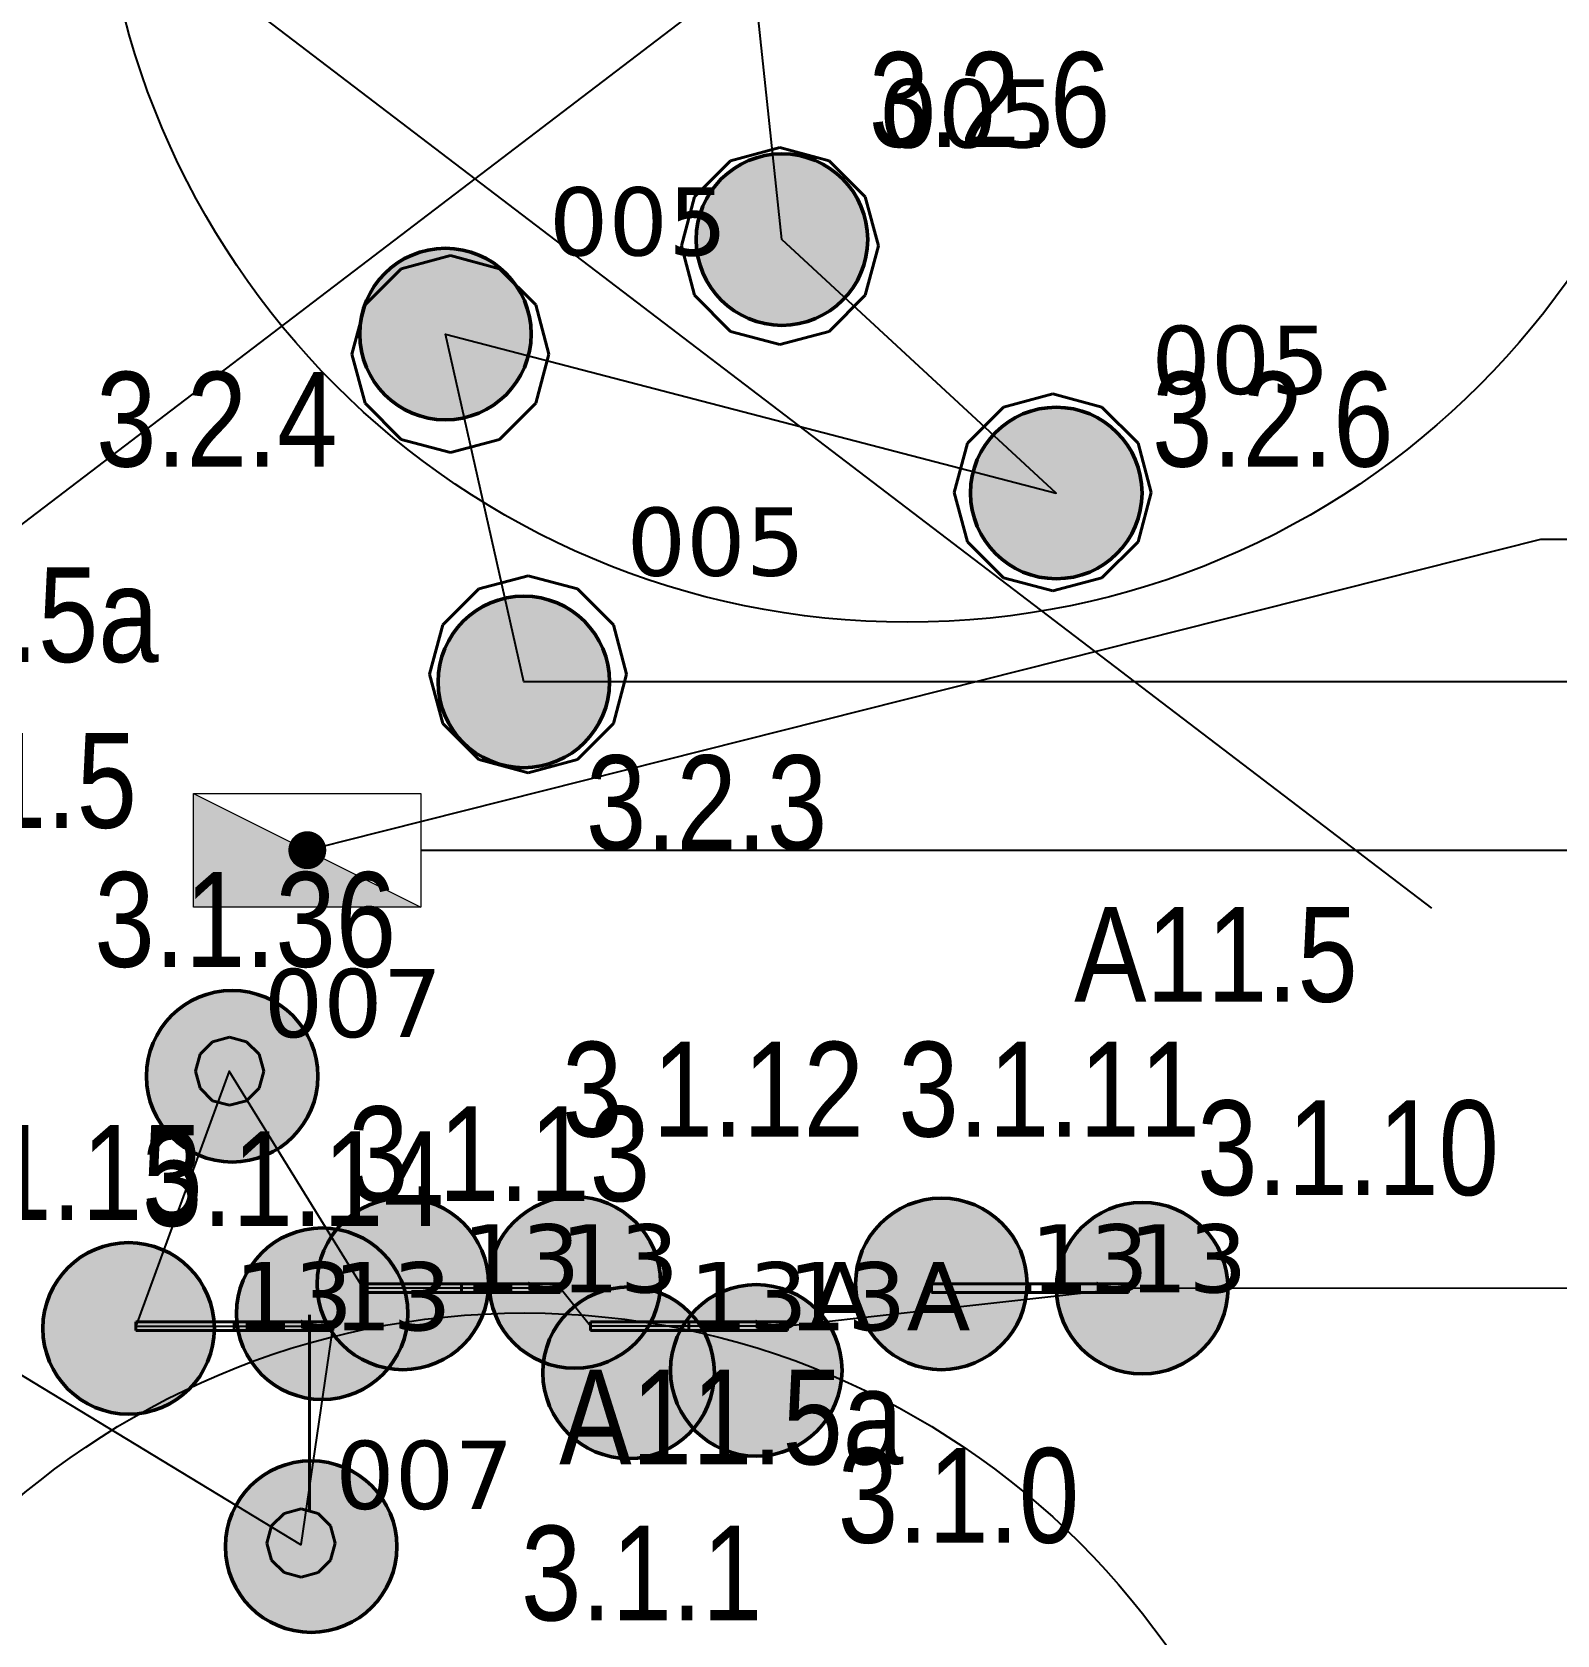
# Model space of a CAD drawing. Header units: millimetres. Extents: x -243740 to 150609, y -473655 to -165121.
# Drawn here: x -215733 to -211709, y -375255 to -371026 of the extents above; entities that cross this region are included whole.
import ezdxf
from ezdxf import colors
from ezdxf.entities.mleader import LeaderData, LeaderLine
from ezdxf.enums import TextEntityAlignment as Align
from ezdxf.math import Vec2, Vec3

# ---------------------------------------------------------------- set-up
doc = ezdxf.new("R2010")
doc.units = ezdxf.units.MM
for name, color, linetype, lineweight in [('0_Авт.', 255, 'Continuous', 5), ('_освещение_dali', 3, 'Continuous', 50), ('DLX_FL2_LUM 30', 5, 'Continuous', 40), ('DLX_FL2_LUM 34', 5, 'Continuous', 40), ('DLX_FL2_LUM 7', 5, 'Continuous', 40), ('Аварийное_овещение', 1, 'Continuous', 30), ('Освещение', 5, 'Continuous', 30), ('ЭТО быт', 5, 'Continuous', 40)]:
    doc.layers.add(name, color=color, linetype=linetype, lineweight=lineweight)
for name, color, linetype in [('_HMI', 6, 'Continuous'), ('_Гр.ЩД-1А.5.9.I2.1', 6, 'Continuous'), ('_Гр.ЩД-1А.5.9.I2.2', 6, 'Continuous')]:
    doc.layers.add(name, color=color, linetype=linetype)
doc.layers.add('DLX_FL2_LUM 10', color=7, linetype='Continuous', lineweight=40, true_color=0xfb1804)
doc.styles.add('Arial Narrow_6', font='ARIALN.TTF', dxfattribs={"height": 193.245432})
doc.styles.get("Standard").update_dxf_attribs({"font": 'ARIALN.TTF'})
doc.styles.add('TableTextStyle', font='')
doc.styles.get('TableTextStyle').set_extended_font_data('VERDANA.TTF')
doc.linetypes.add('Truba', pattern='A,3e-05,[4,MSH_7,S=1,R=0,X=0,Y=0],-3.022072', length=3.022102)

# ---------------------------------------------------------------- blocks, each defined once
blk = doc.blocks.new('A$C453ecf4b')
at = {"layer": 'Аварийное_овещение', "lineweight": 40, "style": 'Arial Narrow_6'}
for p in [(18333.8, 24749.3), (20298.2, 22632.1)]:
    blk.add_text('А11.5а', height=250, dxfattribs=at).set_placement(p)
blk = doc.blocks.new('*U277')
h = blk.add_hatch(color=0)
h.dxf.hatch_style = 1
h.paths.add_polyline_path([(150, 300), (-150, 300), (-150, -300)])
at = {"color": 0}
blk.add_line((150, 300), (-150, -300), dxfattribs=at)
blk.add_lwpolyline([(150, 300), (150, -300), (-150, -300), (-150, 300)], close=True, dxfattribs=at)
blk = doc.blocks.new('_Dot')
at = {"color": 0, "linetype": 'ByBlock', "lineweight": -2}
blk.add_line((-0.5, 0), (-1, 0), dxfattribs=at)
at = {"color": 0, "linetype": 'ByBlock', "const_width": 0.5}
blk.add_lwpolyline([(-0.25, 0, 1), (0.25, 0, 1)], format="xyb", close=True, dxfattribs=at)
blk = doc.blocks.new('dgdg')
at = {"layer": 'DLX_FL2_LUM 10'}
for points in [[(20380.5, 23008.2, 0), (20640.5, 23008.2, 0)], [(20640.5, 23008.2, 0), (20380.5, 23008.2, 0)], [(20380.5, 23008.2, 0), (20380.5, 23008.2, 0)], [(20380.5, 22985.7, 0), (20380.5, 23008.2, 0)], [(20380.5, 23008.2, 0), (20380.5, 23008.2, 0)], [(20380.5, 23008.2, 0), (20380.5, 22985.7, 0)], [(20640.5, 23008.2, 0), (20380.5, 23008.2, 0)], [(20380.5, 23008.2, 0), (20380.5, 22985.7, 0)], [(20380.5, 23008.2, 0), (20640.5, 23008.2, 0)], [(20380.5, 22985.7, 0), (20380.5, 23008.2, 0)], [(20640.5, 22985.7, 0), (20380.5, 22985.7, 0)], [(20380.5, 22985.7, 0), (20380.5, 22985.7, 0)], [(20380.5, 22985.7, 0), (20640.5, 22985.7, 0)], [(20380.5, 22985.7, 0), (20380.5, 22985.7, 0)], [(20380.5, 22985.7, 0), (20640.5, 22985.7, 0)], [(20640.5, 22985.7, 0), (20380.5, 22985.7, 0)], [(20640.5, 23008.2, 0), (20640.5, 23008.2, 0)], [(20640.5, 23008.2, 0), (20640.5, 22985.7, 0)], [(20640.5, 22985.7, 0), (20640.5, 23008.2, 0)], [(20640.5, 23008.2, 0), (20640.5, 23008.2, 0)], [(20640.5, 22985.7, 0), (20640.5, 23008.2, 0)], [(20640.5, 23008.2, 0), (20640.5, 22985.7, 0)], [(20640.5, 23008.2, 0), (20900.5, 23008.2, 0)], [(20900.5, 23008.2, 0), (20640.5, 23008.2, 0)], [(20640.5, 23008.2, 0), (20640.5, 23008.2, 0)], [(20640.5, 22985.7, 0), (20640.5, 23008.2, 0)], [(20640.5, 23008.2, 0), (20640.5, 23008.2, 0)], [(20640.5, 23008.2, 0), (20640.5, 22985.7, 0)], [(20900.5, 23008.2, 0), (20640.5, 23008.2, 0)], [(20640.5, 23008.2, 0), (20640.5, 22985.7, 0)], [(20640.5, 23008.2, 0), (20900.5, 23008.2, 0)], [(20640.5, 22985.7, 0), (20640.5, 23008.2, 0)], [(20640.5, 22985.7, 0), (20640.5, 22985.7, 0)], [(20640.5, 22985.7, 0), (20640.5, 22985.7, 0)], [(20900.5, 22985.7, 0), (20640.5, 22985.7, 0)], [(20640.5, 22985.7, 0), (20640.5, 22985.7, 0)], [(20640.5, 22985.7, 0), (20900.5, 22985.7, 0)], [(20640.5, 22985.7, 0), (20640.5, 22985.7, 0)], [(20640.5, 22985.7, 0), (20900.5, 22985.7, 0)], [(20900.5, 22985.7, 0), (20640.5, 22985.7, 0)], [(20900.5, 23008.2, 0), (20900.5, 23008.2, 0)], [(20900.5, 23008.2, 0), (20900.5, 22985.7, 0)], [(20900.5, 22985.7, 0), (20900.5, 23008.2, 0)], [(20900.5, 23008.2, 0), (20900.5, 23008.2, 0)], [(20900.5, 22985.7, 0), (20900.5, 23008.2, 0)], [(20900.5, 23008.2, 0), (20900.5, 22985.7, 0)], [(20900.5, 22985.7, 0), (20900.5, 22985.7, 0)], [(20900.5, 22985.7, 0), (20900.5, 22985.7, 0)]]:
    blk.add_polyline3d(points, dxfattribs=at)
at = {"layer": 'DLX_FL2_LUM 30'}
for points in [[(20750.5, 26072.1, 0), (20880.5, 26107, 0)], [(20880.5, 26107, 0), (20750.5, 26072.1, 0)], [(20880.5, 26107, 0), (20750.5, 26072.1, 0)], [(20750.5, 26072.1, 0), (20880.5, 26107, 0)], [(20880.5, 26107, 0), (20880.5, 26107, 0)], [(20880.5, 26107, 0), (21010.5, 26072.1, 0)], [(21010.5, 26072.1, 0), (20880.5, 26107, 0)], [(20880.5, 26107, 0), (20880.5, 26107, 0)], [(21010.5, 26072.1, 0), (20880.5, 26107, 0)], [(20880.5, 26107, 0), (21010.5, 26072.1, 0)], [(20655.3, 25977, 0), (20750.5, 26072.1, 0)], [(20750.5, 26072.1, 0), (20655.3, 25977, 0)], [(20750.5, 26072.1, 0), (20655.3, 25977, 0)], [(20655.3, 25977, 0), (20750.5, 26072.1, 0)], [(20750.5, 26072.1, 0), (20750.5, 26072.1, 0)], [(20750.5, 26072.1, 0), (20750.5, 26072.1, 0)], [(21010.5, 26072.1, 0), (21010.5, 26072.1, 0)], [(21010.5, 26072.1, 0), (21105.6, 25977, 0)], [(21105.6, 25977, 0), (21010.5, 26072.1, 0)], [(21010.5, 26072.1, 0), (21010.5, 26072.1, 0)], [(21105.6, 25977, 0), (21010.5, 26072.1, 0)], [(21010.5, 26072.1, 0), (21105.6, 25977, 0)], [(20620.5, 25847, 0), (20655.3, 25977, 0)], [(20655.3, 25977, 0), (20620.5, 25847, 0)], [(20655.3, 25977, 0), (20620.5, 25847, 0)], [(20620.5, 25847, 0), (20655.3, 25977, 0)], [(20655.3, 25977, 0), (20655.3, 25977, 0)], [(20655.3, 25977, 0), (20655.3, 25977, 0)], [(21105.6, 25977, 0), (21105.6, 25977, 0)], [(21105.6, 25977, 0), (21140.5, 25847, 0)], [(21140.5, 25847, 0), (21105.6, 25977, 0)], [(21105.6, 25977, 0), (21105.6, 25977, 0)], [(21140.5, 25847, 0), (21105.6, 25977, 0)], [(21105.6, 25977, 0), (21140.5, 25847, 0)], [(20655.3, 25717, 0), (20620.5, 25847, 0)], [(20620.5, 25847, 0), (20620.5, 25847, 0)], [(20620.5, 25847, 0), (20655.3, 25717, 0)], [(20620.5, 25847, 0), (20620.5, 25847, 0)], [(20620.5, 25847, 0), (20655.3, 25717, 0)], [(20655.3, 25717, 0), (20620.5, 25847, 0)], [(21140.5, 25847, 0), (21105.6, 25717, 0)], [(21105.6, 25717, 0), (21140.5, 25847, 0)], [(21105.6, 25717, 0), (21140.5, 25847, 0)], [(21140.5, 25847, 0), (21105.6, 25717, 0)], [(21140.5, 25847, 0), (21140.5, 25847, 0)], [(21140.5, 25847, 0), (21140.5, 25847, 0)], [(19881, 25787.1, 0), (20011, 25821.9, 0)], [(20011, 25821.9, 0), (19881, 25787.1, 0)], [(20011, 25821.9, 0), (19881, 25787.1, 0)], [(19881, 25787.1, 0), (20011, 25821.9, 0)], [(20011, 25821.9, 0), (20011, 25821.9, 0)], [(20011, 25821.9, 0), (20141, 25787.1, 0)], [(20141, 25787.1, 0), (20011, 25821.9, 0)], [(20011, 25821.9, 0), (20011, 25821.9, 0)], [(20141, 25787.1, 0), (20011, 25821.9, 0)], [(20011, 25821.9, 0), (20141, 25787.1, 0)], [(19785.8, 25691.9, 0), (19881, 25787.1, 0)], [(19881, 25787.1, 0), (19785.8, 25691.9, 0)], [(19881, 25787.1, 0), (19785.8, 25691.9, 0)], [(19785.8, 25691.9, 0), (19881, 25787.1, 0)], [(19881, 25787.1, 0), (19881, 25787.1, 0)], [(19881, 25787.1, 0), (19881, 25787.1, 0)], [(20141, 25787.1, 0), (20141, 25787.1, 0)], [(20141, 25787.1, 0), (20236.1, 25691.9, 0)], [(20236.1, 25691.9, 0), (20141, 25787.1, 0)], [(20141, 25787.1, 0), (20141, 25787.1, 0)], [(20236.1, 25691.9, 0), (20141, 25787.1, 0)], [(20141, 25787.1, 0), (20236.1, 25691.9, 0)], [(20750.5, 25621.8, 0), (20655.3, 25717, 0)], [(20655.3, 25717, 0), (20655.3, 25717, 0)], [(20655.3, 25717, 0), (20750.5, 25621.8, 0)], [(20655.3, 25717, 0), (20655.3, 25717, 0)], [(20655.3, 25717, 0), (20750.5, 25621.8, 0)], [(20750.5, 25621.8, 0), (20655.3, 25717, 0)], [(21105.6, 25717, 0), (21010.5, 25621.8, 0)], [(21010.5, 25621.8, 0), (21105.6, 25717, 0)], [(21010.5, 25621.8, 0), (21105.6, 25717, 0)], [(21105.6, 25717, 0), (21010.5, 25621.8, 0)], [(21105.6, 25717, 0), (21105.6, 25717, 0)], [(21105.6, 25717, 0), (21105.6, 25717, 0)], [(19751, 25561.9, 0), (19785.8, 25691.9, 0)], [(19785.8, 25691.9, 0), (19751, 25561.9, 0)], [(19785.8, 25691.9, 0), (19751, 25561.9, 0)], [(19751, 25561.9, 0), (19785.8, 25691.9, 0)], [(19785.8, 25691.9, 0), (19785.8, 25691.9, 0)], [(19785.8, 25691.9, 0), (19785.8, 25691.9, 0)], [(20236.1, 25691.9, 0), (20236.1, 25691.9, 0)], [(20236.1, 25691.9, 0), (20271, 25561.9, 0)], [(20271, 25561.9, 0), (20236.1, 25691.9, 0)], [(20236.1, 25691.9, 0), (20236.1, 25691.9, 0)], [(20271, 25561.9, 0), (20236.1, 25691.9, 0)], [(20236.1, 25691.9, 0), (20271, 25561.9, 0)], [(20880.5, 25587, 0), (20750.5, 25621.8, 0)], [(20750.5, 25621.8, 0), (20750.5, 25621.8, 0)], [(20750.5, 25621.8, 0), (20880.5, 25587, 0)], [(20750.5, 25621.8, 0), (20750.5, 25621.8, 0)], [(20750.5, 25621.8, 0), (20880.5, 25587, 0)], [(20880.5, 25587, 0), (20750.5, 25621.8, 0)], [(21010.5, 25621.8, 0), (20880.5, 25587, 0)], [(20880.5, 25587, 0), (21010.5, 25621.8, 0)], [(20880.5, 25587, 0), (21010.5, 25621.8, 0)], [(21010.5, 25621.8, 0), (20880.5, 25587, 0)], [(21010.5, 25621.8, 0), (21010.5, 25621.8, 0)], [(21010.5, 25621.8, 0), (21010.5, 25621.8, 0)], [(19785.8, 25431.9, 0), (19751, 25561.9, 0)], [(19751, 25561.9, 0), (19751, 25561.9, 0)], [(19751, 25561.9, 0), (19785.8, 25431.9, 0)], [(19751, 25561.9, 0), (19751, 25561.9, 0)], [(19751, 25561.9, 0), (19785.8, 25431.9, 0)], [(19785.8, 25431.9, 0), (19751, 25561.9, 0)], [(20271, 25561.9, 0), (20236.1, 25431.9, 0)], [(20236.1, 25431.9, 0), (20271, 25561.9, 0)], [(20236.1, 25431.9, 0), (20271, 25561.9, 0)], [(20271, 25561.9, 0), (20236.1, 25431.9, 0)], [(20271, 25561.9, 0), (20271, 25561.9, 0)], [(20271, 25561.9, 0), (20271, 25561.9, 0)], [(20880.5, 25587, 0), (20880.5, 25587, 0)], [(20880.5, 25587, 0), (20880.5, 25587, 0)], [(19881, 25336.8, 0), (19785.8, 25431.9, 0)], [(19785.8, 25431.9, 0), (19785.8, 25431.9, 0)], [(19785.8, 25431.9, 0), (19881, 25336.8, 0)], [(19785.8, 25431.9, 0), (19785.8, 25431.9, 0)], [(19785.8, 25431.9, 0), (19881, 25336.8, 0)], [(19881, 25336.8, 0), (19785.8, 25431.9, 0)], [(20236.1, 25431.9, 0), (20141, 25336.8, 0)], [(20141, 25336.8, 0), (20236.1, 25431.9, 0)], [(20141, 25336.8, 0), (20236.1, 25431.9, 0)], [(20236.1, 25431.9, 0), (20141, 25336.8, 0)], [(20236.1, 25431.9, 0), (20236.1, 25431.9, 0)], [(20236.1, 25431.9, 0), (20236.1, 25431.9, 0)], [(21375.3, 25326.7, 0), (21470.5, 25421.9, 0)], [(21470.5, 25421.9, 0), (21375.3, 25326.7, 0)], [(21470.5, 25421.9, 0), (21375.3, 25326.7, 0)], [(21375.3, 25326.7, 0), (21470.5, 25421.9, 0)], [(21470.5, 25421.9, 0), (21600.5, 25456.7, 0)], [(21600.5, 25456.7, 0), (21470.5, 25421.9, 0)], [(21600.5, 25456.7, 0), (21470.5, 25421.9, 0)], [(21470.5, 25421.9, 0), (21600.5, 25456.7, 0)], [(21470.5, 25421.9, 0), (21470.5, 25421.9, 0)], [(21470.5, 25421.9, 0), (21470.5, 25421.9, 0)], [(21600.5, 25456.7, 0), (21600.5, 25456.7, 0)], [(21600.5, 25456.7, 0), (21730.5, 25421.9, 0)], [(21730.5, 25421.9, 0), (21600.5, 25456.7, 0)], [(21600.5, 25456.7, 0), (21600.5, 25456.7, 0)], [(21730.5, 25421.9, 0), (21600.5, 25456.7, 0)], [(21600.5, 25456.7, 0), (21730.5, 25421.9, 0)], [(21730.5, 25421.9, 0), (21730.5, 25421.9, 0)], [(21730.5, 25421.9, 0), (21825.6, 25326.7, 0)], [(21825.6, 25326.7, 0), (21730.5, 25421.9, 0)], [(21730.5, 25421.9, 0), (21730.5, 25421.9, 0)], [(21825.6, 25326.7, 0), (21730.5, 25421.9, 0)], [(21730.5, 25421.9, 0), (21825.6, 25326.7, 0)], [(20011, 25301.9, 0), (19881, 25336.8, 0)], [(19881, 25336.8, 0), (19881, 25336.8, 0)], [(19881, 25336.8, 0), (20011, 25301.9, 0)], [(19881, 25336.8, 0), (19881, 25336.8, 0)], [(19881, 25336.8, 0), (20011, 25301.9, 0)], [(20011, 25301.9, 0), (19881, 25336.8, 0)], [(20141, 25336.8, 0), (20011, 25301.9, 0)], [(20011, 25301.9, 0), (20141, 25336.8, 0)], [(20011, 25301.9, 0), (20141, 25336.8, 0)], [(20141, 25336.8, 0), (20011, 25301.9, 0)], [(20141, 25336.8, 0), (20141, 25336.8, 0)], [(20141, 25336.8, 0), (20141, 25336.8, 0)], [(20011, 25301.9, 0), (20011, 25301.9, 0)], [(20011, 25301.9, 0), (20011, 25301.9, 0)], [(21340.5, 25196.7, 0), (21375.3, 25326.7, 0)], [(21375.3, 25326.7, 0), (21340.5, 25196.7, 0)], [(21375.3, 25326.7, 0), (21340.5, 25196.7, 0)], [(21340.5, 25196.7, 0), (21375.3, 25326.7, 0)], [(21375.3, 25326.7, 0), (21375.3, 25326.7, 0)], [(21375.3, 25326.7, 0), (21375.3, 25326.7, 0)], [(21825.6, 25326.7, 0), (21825.6, 25326.7, 0)], [(21825.6, 25326.7, 0), (21860.5, 25196.7, 0)], [(21860.5, 25196.7, 0), (21825.6, 25326.7, 0)], [(21825.6, 25326.7, 0), (21825.6, 25326.7, 0)], [(21860.5, 25196.7, 0), (21825.6, 25326.7, 0)], [(21825.6, 25326.7, 0), (21860.5, 25196.7, 0)], [(21375.3, 25066.7, 0), (21340.5, 25196.7, 0)], [(21340.5, 25196.7, 0), (21340.5, 25196.7, 0)], [(21340.5, 25196.7, 0), (21375.3, 25066.7, 0)], [(21340.5, 25196.7, 0), (21340.5, 25196.7, 0)], [(21340.5, 25196.7, 0), (21375.3, 25066.7, 0)], [(21375.3, 25066.7, 0), (21340.5, 25196.7, 0)], [(21860.5, 25196.7, 0), (21825.6, 25066.7, 0)], [(21825.6, 25066.7, 0), (21860.5, 25196.7, 0)], [(21825.6, 25066.7, 0), (21860.5, 25196.7, 0)], [(21860.5, 25196.7, 0), (21825.6, 25066.7, 0)], [(21860.5, 25196.7, 0), (21860.5, 25196.7, 0)], [(21860.5, 25196.7, 0), (21860.5, 25196.7, 0)], [(21470.5, 24971.5, 0), (21375.3, 25066.7, 0)], [(21375.3, 25066.7, 0), (21375.3, 25066.7, 0)], [(21375.3, 25066.7, 0), (21470.5, 24971.5, 0)], [(21375.3, 25066.7, 0), (21375.3, 25066.7, 0)], [(21375.3, 25066.7, 0), (21470.5, 24971.5, 0)], [(21470.5, 24971.5, 0), (21375.3, 25066.7, 0)], [(21825.6, 25066.7, 0), (21730.5, 24971.5, 0)], [(21730.5, 24971.5, 0), (21825.6, 25066.7, 0)], [(21730.5, 24971.5, 0), (21825.6, 25066.7, 0)], [(21825.6, 25066.7, 0), (21730.5, 24971.5, 0)], [(21825.6, 25066.7, 0), (21825.6, 25066.7, 0)], [(21825.6, 25066.7, 0), (21825.6, 25066.7, 0)], [(20086, 24942.1, 0), (20216, 24977, 0)], [(20216, 24977, 0), (20086, 24942.1, 0)], [(20216, 24977, 0), (20086, 24942.1, 0)], [(20086, 24942.1, 0), (20216, 24977, 0)], [(20216, 24977, 0), (20216, 24977, 0)], [(20216, 24977, 0), (20346, 24942.1, 0)], [(20346, 24942.1, 0), (20216, 24977, 0)], [(20216, 24977, 0), (20216, 24977, 0)], [(20346, 24942.1, 0), (20216, 24977, 0)], [(20216, 24977, 0), (20346, 24942.1, 0)], [(21600.5, 24936.7, 0), (21470.5, 24971.5, 0)], [(21470.5, 24971.5, 0), (21470.5, 24971.5, 0)], [(21470.5, 24971.5, 0), (21600.5, 24936.7, 0)], [(21470.5, 24971.5, 0), (21470.5, 24971.5, 0)], [(21470.5, 24971.5, 0), (21600.5, 24936.7, 0)], [(21600.5, 24936.7, 0), (21470.5, 24971.5, 0)], [(21730.5, 24971.5, 0), (21600.5, 24936.7, 0)], [(21600.5, 24936.7, 0), (21730.5, 24971.5, 0)], [(21600.5, 24936.7, 0), (21730.5, 24971.5, 0)], [(21730.5, 24971.5, 0), (21600.5, 24936.7, 0)], [(21730.5, 24971.5, 0), (21730.5, 24971.5, 0)], [(21730.5, 24971.5, 0), (21730.5, 24971.5, 0)], [(19990.8, 24847, 0), (20086, 24942.1, 0)], [(20086, 24942.1, 0), (19990.8, 24847, 0)], [(20086, 24942.1, 0), (19990.8, 24847, 0)], [(19990.8, 24847, 0), (20086, 24942.1, 0)], [(20086, 24942.1, 0), (20086, 24942.1, 0)], [(20086, 24942.1, 0), (20086, 24942.1, 0)], [(20346, 24942.1, 0), (20346, 24942.1, 0)], [(20346, 24942.1, 0), (20441.1, 24847, 0)], [(20441.1, 24847, 0), (20346, 24942.1, 0)], [(20346, 24942.1, 0), (20346, 24942.1, 0)], [(20441.1, 24847, 0), (20346, 24942.1, 0)], [(20346, 24942.1, 0), (20441.1, 24847, 0)], [(21600.5, 24936.7, 0), (21600.5, 24936.7, 0)], [(21600.5, 24936.7, 0), (21600.5, 24936.7, 0)], [(19956, 24717, 0), (19990.8, 24847, 0)], [(19990.8, 24847, 0), (19956, 24717, 0)], [(19990.8, 24847, 0), (19956, 24717, 0)], [(19956, 24717, 0), (19990.8, 24847, 0)], [(19990.8, 24847, 0), (19990.8, 24847, 0)], [(19990.8, 24847, 0), (19990.8, 24847, 0)], [(20441.1, 24847, 0), (20441.1, 24847, 0)], [(20441.1, 24847, 0), (20476, 24717, 0)], [(20476, 24717, 0), (20441.1, 24847, 0)], [(20441.1, 24847, 0), (20441.1, 24847, 0)], [(20476, 24717, 0), (20441.1, 24847, 0)], [(20441.1, 24847, 0), (20476, 24717, 0)], [(19990.8, 24587, 0), (19956, 24717, 0)], [(19956, 24717, 0), (19956, 24717, 0)], [(19956, 24717, 0), (19990.8, 24587, 0)], [(19956, 24717, 0), (19956, 24717, 0)], [(19956, 24717, 0), (19990.8, 24587, 0)], [(19990.8, 24587, 0), (19956, 24717, 0)], [(20476, 24717, 0), (20441.1, 24587, 0)], [(20441.1, 24587, 0), (20476, 24717, 0)], [(20441.1, 24587, 0), (20476, 24717, 0)], [(20476, 24717, 0), (20441.1, 24587, 0)], [(20476, 24717, 0), (20476, 24717, 0)], [(20476, 24717, 0), (20476, 24717, 0)], [(20086, 24491.8, 0), (19990.8, 24587, 0)], [(19990.8, 24587, 0), (19990.8, 24587, 0)], [(19990.8, 24587, 0), (20086, 24491.8, 0)], [(19990.8, 24587, 0), (19990.8, 24587, 0)], [(19990.8, 24587, 0), (20086, 24491.8, 0)], [(20086, 24491.8, 0), (19990.8, 24587, 0)], [(20441.1, 24587, 0), (20346, 24491.8, 0)], [(20346, 24491.8, 0), (20441.1, 24587, 0)], [(20346, 24491.8, 0), (20441.1, 24587, 0)], [(20441.1, 24587, 0), (20346, 24491.8, 0)], [(20441.1, 24587, 0), (20441.1, 24587, 0)], [(20441.1, 24587, 0), (20441.1, 24587, 0)], [(20216, 24457, 0), (20086, 24491.8, 0)], [(20086, 24491.8, 0), (20086, 24491.8, 0)], [(20086, 24491.8, 0), (20216, 24457, 0)], [(20086, 24491.8, 0), (20086, 24491.8, 0)], [(20086, 24491.8, 0), (20216, 24457, 0)], [(20216, 24457, 0), (20086, 24491.8, 0)], [(20346, 24491.8, 0), (20216, 24457, 0)], [(20216, 24457, 0), (20346, 24491.8, 0)], [(20216, 24457, 0), (20346, 24491.8, 0)], [(20346, 24491.8, 0), (20216, 24457, 0)], [(20346, 24491.8, 0), (20346, 24491.8, 0)], [(20346, 24491.8, 0), (20346, 24491.8, 0)], [(20216, 24457, 0), (20216, 24457, 0)], [(20216, 24457, 0), (20216, 24457, 0)]]:
    blk.add_polyline3d(points, dxfattribs=at)
at = {"layer": 'DLX_FL2_LUM 34'}
for points in [[(19350.4, 23714.5, 0), (19383.3, 23747.4, 0)], [(19383.3, 23747.4, 0), (19350.4, 23714.5, 0)], [(19383.3, 23747.4, 0), (19350.4, 23714.5, 0)], [(19350.4, 23714.5, 0), (19383.3, 23747.4, 0)], [(19383.3, 23747.4, 0), (19428.3, 23759.5, 0)], [(19428.3, 23759.5, 0), (19383.3, 23747.4, 0)], [(19428.3, 23759.5, 0), (19383.3, 23747.4, 0)], [(19383.3, 23747.4, 0), (19428.3, 23759.5, 0)], [(19383.3, 23747.4, 0), (19383.3, 23747.4, 0)], [(19383.3, 23747.4, 0), (19383.3, 23747.4, 0)], [(19428.3, 23759.5, 0), (19428.3, 23759.5, 0)], [(19428.3, 23759.5, 0), (19473.3, 23747.4, 0)], [(19473.3, 23747.4, 0), (19428.3, 23759.5, 0)], [(19428.3, 23759.5, 0), (19428.3, 23759.5, 0)], [(19473.3, 23747.4, 0), (19428.3, 23759.5, 0)], [(19428.3, 23759.5, 0), (19473.3, 23747.4, 0)], [(19473.3, 23747.4, 0), (19473.3, 23747.4, 0)], [(19473.3, 23747.4, 0), (19506.3, 23714.5, 0)], [(19506.3, 23714.5, 0), (19473.3, 23747.4, 0)], [(19473.3, 23747.4, 0), (19473.3, 23747.4, 0)], [(19506.3, 23714.5, 0), (19473.3, 23747.4, 0)], [(19473.3, 23747.4, 0), (19506.3, 23714.5, 0)], [(19338.3, 23669.5, 0), (19350.4, 23714.5, 0)], [(19350.4, 23714.5, 0), (19338.3, 23669.5, 0)], [(19350.4, 23714.5, 0), (19338.3, 23669.5, 0)], [(19338.3, 23669.5, 0), (19350.4, 23714.5, 0)], [(19350.4, 23714.5, 0), (19350.4, 23714.5, 0)], [(19350.4, 23714.5, 0), (19350.4, 23714.5, 0)], [(19506.3, 23714.5, 0), (19506.3, 23714.5, 0)], [(19506.3, 23714.5, 0), (19518.3, 23669.5, 0)], [(19518.3, 23669.5, 0), (19506.3, 23714.5, 0)], [(19506.3, 23714.5, 0), (19506.3, 23714.5, 0)], [(19518.3, 23669.5, 0), (19506.3, 23714.5, 0)], [(19506.3, 23714.5, 0), (19518.3, 23669.5, 0)], [(19350.4, 23624.5, 0), (19338.3, 23669.5, 0)], [(19338.3, 23669.5, 0), (19338.3, 23669.5, 0)], [(19338.3, 23669.5, 0), (19350.4, 23624.5, 0)], [(19338.3, 23669.5, 0), (19338.3, 23669.5, 0)], [(19338.3, 23669.5, 0), (19350.4, 23624.5, 0)], [(19350.4, 23624.5, 0), (19338.3, 23669.5, 0)], [(19518.3, 23669.5, 0), (19506.3, 23624.5, 0)], [(19506.3, 23624.5, 0), (19518.3, 23669.5, 0)], [(19506.3, 23624.5, 0), (19518.3, 23669.5, 0)], [(19518.3, 23669.5, 0), (19506.3, 23624.5, 0)], [(19518.3, 23669.5, 0), (19518.3, 23669.5, 0)], [(19518.3, 23669.5, 0), (19518.3, 23669.5, 0)], [(19383.3, 23591.5, 0), (19350.4, 23624.5, 0)], [(19350.4, 23624.5, 0), (19350.4, 23624.5, 0)], [(19350.4, 23624.5, 0), (19383.3, 23591.5, 0)], [(19350.4, 23624.5, 0), (19350.4, 23624.5, 0)], [(19350.4, 23624.5, 0), (19383.3, 23591.5, 0)], [(19383.3, 23591.5, 0), (19350.4, 23624.5, 0)], [(19506.3, 23624.5, 0), (19473.3, 23591.5, 0)], [(19473.3, 23591.5, 0), (19506.3, 23624.5, 0)], [(19473.3, 23591.5, 0), (19506.3, 23624.5, 0)], [(19506.3, 23624.5, 0), (19473.3, 23591.5, 0)], [(19506.3, 23624.5, 0), (19506.3, 23624.5, 0)], [(19506.3, 23624.5, 0), (19506.3, 23624.5, 0)], [(19428.3, 23579.5, 0), (19383.3, 23591.5, 0)], [(19383.3, 23591.5, 0), (19383.3, 23591.5, 0)], [(19383.3, 23591.5, 0), (19428.3, 23579.5, 0)], [(19383.3, 23591.5, 0), (19383.3, 23591.5, 0)], [(19383.3, 23591.5, 0), (19428.3, 23579.5, 0)], [(19428.3, 23579.5, 0), (19383.3, 23591.5, 0)], [(19473.3, 23591.5, 0), (19428.3, 23579.5, 0)], [(19428.3, 23579.5, 0), (19473.3, 23591.5, 0)], [(19428.3, 23579.5, 0), (19473.3, 23591.5, 0)], [(19473.3, 23591.5, 0), (19428.3, 23579.5, 0)], [(19428.3, 23579.5, 0), (19428.3, 23579.5, 0)], [(19428.3, 23579.5, 0), (19428.3, 23579.5, 0)], [(19473.3, 23591.5, 0), (19473.3, 23591.5, 0)], [(19473.3, 23591.5, 0), (19473.3, 23591.5, 0)], [(19539.1, 22469.5, 0), (19572, 22502.4, 0)], [(19572, 22502.4, 0), (19539.1, 22469.5, 0)], [(19572, 22502.4, 0), (19539.1, 22469.5, 0)], [(19539.1, 22469.5, 0), (19572, 22502.4, 0)], [(19572, 22502.4, 0), (19617, 22514.5, 0)], [(19617, 22514.5, 0), (19572, 22502.4, 0)], [(19617, 22514.5, 0), (19572, 22502.4, 0)], [(19572, 22502.4, 0), (19617, 22514.5, 0)], [(19572, 22502.4, 0), (19572, 22502.4, 0)], [(19572, 22502.4, 0), (19572, 22502.4, 0)], [(19617, 22514.5, 0), (19617, 22514.5, 0)], [(19617, 22514.5, 0), (19662, 22502.4, 0)], [(19662, 22502.4, 0), (19617, 22514.5, 0)], [(19617, 22514.5, 0), (19617, 22514.5, 0)], [(19662, 22502.4, 0), (19617, 22514.5, 0)], [(19617, 22514.5, 0), (19662, 22502.4, 0)], [(19662, 22502.4, 0), (19662, 22502.4, 0)], [(19662, 22502.4, 0), (19695, 22469.5, 0)], [(19695, 22469.5, 0), (19662, 22502.4, 0)], [(19662, 22502.4, 0), (19662, 22502.4, 0)], [(19695, 22469.5, 0), (19662, 22502.4, 0)], [(19662, 22502.4, 0), (19695, 22469.5, 0)], [(19527, 22424.5, 0), (19539.1, 22469.5, 0)], [(19539.1, 22469.5, 0), (19527, 22424.5, 0)], [(19539.1, 22469.5, 0), (19527, 22424.5, 0)], [(19527, 22424.5, 0), (19539.1, 22469.5, 0)], [(19539.1, 22469.5, 0), (19539.1, 22469.5, 0)], [(19539.1, 22469.5, 0), (19539.1, 22469.5, 0)], [(19695, 22469.5, 0), (19695, 22469.5, 0)], [(19695, 22469.5, 0), (19707, 22424.5, 0)], [(19707, 22424.5, 0), (19695, 22469.5, 0)], [(19695, 22469.5, 0), (19695, 22469.5, 0)], [(19707, 22424.5, 0), (19695, 22469.5, 0)], [(19695, 22469.5, 0), (19707, 22424.5, 0)], [(19539.1, 22379.5, 0), (19527, 22424.5, 0)], [(19527, 22424.5, 0), (19527, 22424.5, 0)], [(19527, 22424.5, 0), (19539.1, 22379.5, 0)], [(19527, 22424.5, 0), (19527, 22424.5, 0)], [(19527, 22424.5, 0), (19539.1, 22379.5, 0)], [(19539.1, 22379.5, 0), (19527, 22424.5, 0)], [(19707, 22424.5, 0), (19695, 22379.5, 0)], [(19695, 22379.5, 0), (19707, 22424.5, 0)], [(19695, 22379.5, 0), (19707, 22424.5, 0)], [(19707, 22424.5, 0), (19695, 22379.5, 0)], [(19707, 22424.5, 0), (19707, 22424.5, 0)], [(19707, 22424.5, 0), (19707, 22424.5, 0)], [(19572, 22346.5, 0), (19539.1, 22379.5, 0)], [(19539.1, 22379.5, 0), (19539.1, 22379.5, 0)], [(19539.1, 22379.5, 0), (19572, 22346.5, 0)], [(19539.1, 22379.5, 0), (19539.1, 22379.5, 0)], [(19539.1, 22379.5, 0), (19572, 22346.5, 0)], [(19572, 22346.5, 0), (19539.1, 22379.5, 0)], [(19695, 22379.5, 0), (19662, 22346.5, 0)], [(19662, 22346.5, 0), (19695, 22379.5, 0)], [(19662, 22346.5, 0), (19695, 22379.5, 0)], [(19695, 22379.5, 0), (19662, 22346.5, 0)], [(19695, 22379.5, 0), (19695, 22379.5, 0)], [(19695, 22379.5, 0), (19695, 22379.5, 0)], [(19617, 22334.5, 0), (19572, 22346.5, 0)], [(19572, 22346.5, 0), (19572, 22346.5, 0)], [(19572, 22346.5, 0), (19617, 22334.5, 0)], [(19572, 22346.5, 0), (19572, 22346.5, 0)], [(19572, 22346.5, 0), (19617, 22334.5, 0)], [(19617, 22334.5, 0), (19572, 22346.5, 0)], [(19662, 22346.5, 0), (19617, 22334.5, 0)], [(19617, 22334.5, 0), (19662, 22346.5, 0)], [(19617, 22334.5, 0), (19662, 22346.5, 0)], [(19662, 22346.5, 0), (19617, 22334.5, 0)], [(19617, 22334.5, 0), (19617, 22334.5, 0)], [(19617, 22334.5, 0), (19617, 22334.5, 0)], [(19662, 22346.5, 0), (19662, 22346.5, 0)], [(19662, 22346.5, 0), (19662, 22346.5, 0)]]:
    blk.add_polyline3d(points, dxfattribs=at)
at = {"layer": 'DLX_FL2_LUM 7'}
for points in [[(19780.5, 23108.2, 0), (20040.5, 23108.2, 0)], [(20040.5, 23108.2, 0), (19780.5, 23108.2, 0)], [(19780.5, 23108.2, 0), (19780.5, 23108.2, 0)], [(19780.5, 23085.7, 0), (19780.5, 23108.2, 0)], [(19780.5, 23108.2, 0), (19780.5, 23108.2, 0)], [(19780.5, 23108.2, 0), (19780.5, 23085.7, 0)], [(20040.5, 23108.2, 0), (19780.5, 23108.2, 0)], [(19780.5, 23108.2, 0), (19780.5, 23085.7, 0)], [(19780.5, 23108.2, 0), (20040.5, 23108.2, 0)], [(19780.5, 23085.7, 0), (19780.5, 23108.2, 0)], [(20040.5, 23108.2, 0), (20040.5, 23108.2, 0)], [(20040.5, 23108.2, 0), (20040.5, 23085.7, 0)], [(20040.5, 23085.7, 0), (20040.5, 23108.2, 0)], [(20040.5, 23108.2, 0), (20040.5, 23108.2, 0)], [(20040.5, 23085.7, 0), (20040.5, 23108.2, 0)], [(20040.5, 23108.2, 0), (20040.5, 23085.7, 0)], [(20040.5, 23108.2, 0), (20300.5, 23108.2, 0)], [(20300.5, 23108.2, 0), (20040.5, 23108.2, 0)], [(20040.5, 23108.2, 0), (20040.5, 23108.2, 0)], [(20040.5, 23085.7, 0), (20040.5, 23108.2, 0)], [(20040.5, 23108.2, 0), (20040.5, 23108.2, 0)], [(20040.5, 23108.2, 0), (20040.5, 23085.7, 0)], [(20300.5, 23108.2, 0), (20040.5, 23108.2, 0)], [(20040.5, 23108.2, 0), (20040.5, 23085.7, 0)], [(20040.5, 23108.2, 0), (20300.5, 23108.2, 0)], [(20040.5, 23085.7, 0), (20040.5, 23108.2, 0)], [(20300.5, 23108.2, 0), (20300.5, 23108.2, 0)], [(20300.5, 23108.2, 0), (20300.5, 23085.7, 0)], [(20300.5, 23085.7, 0), (20300.5, 23108.2, 0)], [(20300.5, 23108.2, 0), (20300.5, 23108.2, 0)], [(20300.5, 23085.7, 0), (20300.5, 23108.2, 0)], [(20300.5, 23108.2, 0), (20300.5, 23085.7, 0)], [(21280.5, 23108.2, 0), (21540.5, 23108.2, 0)], [(21540.5, 23108.2, 0), (21280.5, 23108.2, 0)], [(21280.5, 23108.2, 0), (21280.5, 23108.2, 0)], [(21280.5, 23085.7, 0), (21280.5, 23108.2, 0)], [(21280.5, 23108.2, 0), (21280.5, 23108.2, 0)], [(21280.5, 23108.2, 0), (21280.5, 23085.7, 0)], [(21540.5, 23108.2, 0), (21280.5, 23108.2, 0)], [(21280.5, 23108.2, 0), (21280.5, 23085.7, 0)], [(21280.5, 23108.2, 0), (21540.5, 23108.2, 0)], [(21280.5, 23085.7, 0), (21280.5, 23108.2, 0)], [(21540.5, 23108.2, 0), (21540.5, 23108.2, 0)], [(21540.5, 23108.2, 0), (21540.5, 23085.7, 0)], [(21540.5, 23085.7, 0), (21540.5, 23108.2, 0)], [(21540.5, 23108.2, 0), (21540.5, 23108.2, 0)], [(21540.5, 23085.7, 0), (21540.5, 23108.2, 0)], [(21540.5, 23108.2, 0), (21540.5, 23085.7, 0)], [(21540.5, 23108.2, 0), (21800.5, 23108.2, 0)], [(21800.5, 23108.2, 0), (21540.5, 23108.2, 0)], [(21540.5, 23108.2, 0), (21540.5, 23108.2, 0)], [(21540.5, 23085.7, 0), (21540.5, 23108.2, 0)], [(21540.5, 23108.2, 0), (21540.5, 23108.2, 0)], [(21540.5, 23108.2, 0), (21540.5, 23085.7, 0)], [(21800.5, 23108.2, 0), (21540.5, 23108.2, 0)], [(21540.5, 23108.2, 0), (21540.5, 23085.7, 0)], [(21540.5, 23108.2, 0), (21800.5, 23108.2, 0)], [(21540.5, 23085.7, 0), (21540.5, 23108.2, 0)], [(21800.5, 23108.2, 0), (21800.5, 23108.2, 0)], [(21800.5, 23108.2, 0), (21800.5, 23085.7, 0)], [(21800.5, 23085.7, 0), (21800.5, 23108.2, 0)], [(21800.5, 23108.2, 0), (21800.5, 23108.2, 0)], [(21800.5, 23085.7, 0), (21800.5, 23108.2, 0)], [(21800.5, 23108.2, 0), (21800.5, 23085.7, 0)], [(20040.5, 23085.7, 0), (19780.5, 23085.7, 0)], [(19780.5, 23085.7, 0), (19780.5, 23085.7, 0)], [(19780.5, 23085.7, 0), (20040.5, 23085.7, 0)], [(19780.5, 23085.7, 0), (19780.5, 23085.7, 0)], [(19780.5, 23085.7, 0), (20040.5, 23085.7, 0)], [(20040.5, 23085.7, 0), (19780.5, 23085.7, 0)], [(20040.5, 23085.7, 0), (20040.5, 23085.7, 0)], [(20040.5, 23085.7, 0), (20040.5, 23085.7, 0)], [(20300.5, 23085.7, 0), (20040.5, 23085.7, 0)], [(20040.5, 23085.7, 0), (20040.5, 23085.7, 0)], [(20040.5, 23085.7, 0), (20300.5, 23085.7, 0)], [(20040.5, 23085.7, 0), (20040.5, 23085.7, 0)], [(20040.5, 23085.7, 0), (20300.5, 23085.7, 0)], [(20300.5, 23085.7, 0), (20040.5, 23085.7, 0)], [(20300.5, 23085.7, 0), (20300.5, 23085.7, 0)], [(20300.5, 23085.7, 0), (20300.5, 23085.7, 0)], [(21540.5, 23085.7, 0), (21280.5, 23085.7, 0)], [(21280.5, 23085.7, 0), (21280.5, 23085.7, 0)], [(21280.5, 23085.7, 0), (21540.5, 23085.7, 0)], [(21280.5, 23085.7, 0), (21280.5, 23085.7, 0)], [(21280.5, 23085.7, 0), (21540.5, 23085.7, 0)], [(21540.5, 23085.7, 0), (21280.5, 23085.7, 0)], [(21540.5, 23085.7, 0), (21540.5, 23085.7, 0)], [(21540.5, 23085.7, 0), (21540.5, 23085.7, 0)], [(21800.5, 23085.7, 0), (21540.5, 23085.7, 0)], [(21540.5, 23085.7, 0), (21540.5, 23085.7, 0)], [(21540.5, 23085.7, 0), (21800.5, 23085.7, 0)], [(21540.5, 23085.7, 0), (21540.5, 23085.7, 0)], [(21540.5, 23085.7, 0), (21800.5, 23085.7, 0)], [(21800.5, 23085.7, 0), (21540.5, 23085.7, 0)], [(21800.5, 23085.7, 0), (21800.5, 23085.7, 0)], [(21800.5, 23085.7, 0), (21800.5, 23085.7, 0)], [(19180.5, 23008.2, 0), (19440.5, 23008.2, 0)], [(19440.5, 23008.2, 0), (19180.5, 23008.2, 0)], [(19180.5, 23008.2, 0), (19180.5, 23008.2, 0)], [(19180.5, 22985.7, 0), (19180.5, 23008.2, 0)], [(19180.5, 23008.2, 0), (19180.5, 23008.2, 0)], [(19180.5, 23008.2, 0), (19180.5, 22985.7, 0)], [(19440.5, 23008.2, 0), (19180.5, 23008.2, 0)], [(19180.5, 23008.2, 0), (19180.5, 22985.7, 0)], [(19180.5, 23008.2, 0), (19440.5, 23008.2, 0)], [(19180.5, 22985.7, 0), (19180.5, 23008.2, 0)], [(19440.5, 22985.7, 0), (19180.5, 22985.7, 0)], [(19180.5, 22985.7, 0), (19180.5, 22985.7, 0)], [(19180.5, 22985.7, 0), (19440.5, 22985.7, 0)], [(19180.5, 22985.7, 0), (19180.5, 22985.7, 0)], [(19180.5, 22985.7, 0), (19440.5, 22985.7, 0)], [(19440.5, 22985.7, 0), (19180.5, 22985.7, 0)], [(19440.5, 23008.2, 0), (19440.5, 23008.2, 0)], [(19440.5, 23008.2, 0), (19440.5, 22985.7, 0)], [(19440.5, 22985.7, 0), (19440.5, 23008.2, 0)], [(19440.5, 23008.2, 0), (19440.5, 23008.2, 0)], [(19440.5, 22985.7, 0), (19440.5, 23008.2, 0)], [(19440.5, 23008.2, 0), (19440.5, 22985.7, 0)], [(19440.5, 23008.2, 0), (19700.5, 23008.2, 0)], [(19700.5, 23008.2, 0), (19440.5, 23008.2, 0)], [(19440.5, 23008.2, 0), (19440.5, 23008.2, 0)], [(19440.5, 22985.7, 0), (19440.5, 23008.2, 0)], [(19440.5, 23008.2, 0), (19440.5, 23008.2, 0)], [(19440.5, 23008.2, 0), (19440.5, 22985.7, 0)], [(19700.5, 23008.2, 0), (19440.5, 23008.2, 0)], [(19440.5, 23008.2, 0), (19440.5, 22985.7, 0)], [(19440.5, 23008.2, 0), (19700.5, 23008.2, 0)], [(19440.5, 22985.7, 0), (19440.5, 23008.2, 0)], [(19440.5, 22985.7, 0), (19440.5, 22985.7, 0)], [(19440.5, 22985.7, 0), (19440.5, 22985.7, 0)], [(19700.5, 22985.7, 0), (19440.5, 22985.7, 0)], [(19440.5, 22985.7, 0), (19440.5, 22985.7, 0)], [(19440.5, 22985.7, 0), (19700.5, 22985.7, 0)], [(19440.5, 22985.7, 0), (19440.5, 22985.7, 0)], [(19440.5, 22985.7, 0), (19700.5, 22985.7, 0)], [(19700.5, 22985.7, 0), (19440.5, 22985.7, 0)], [(19700.5, 23008.2, 0), (19700.5, 23008.2, 0)], [(19700.5, 23008.2, 0), (19700.5, 22985.7, 0)], [(19700.5, 22985.7, 0), (19700.5, 23008.2, 0)], [(19700.5, 23008.2, 0), (19700.5, 23008.2, 0)], [(19700.5, 22985.7, 0), (19700.5, 23008.2, 0)], [(19700.5, 23008.2, 0), (19700.5, 22985.7, 0)], [(19700.5, 22985.7, 0), (19700.5, 22985.7, 0)], [(19700.5, 22985.7, 0), (19700.5, 22985.7, 0)]]:
    blk.add_polyline3d(points, dxfattribs=at)
at = {"layer": 'ЭТО быт', "linetype": 'Truba', "ltscale": 100}
blk.add_line((19639.5, 22508.5), (19639.5, 23026.6), dxfattribs=at)
at = {"layer": 'Освещение', "lineweight": 40, "style": 'Arial Narrow_6'}
for p in [(18435.6, 24311.6), (21657.1, 23852.6)]:
    blk.add_text('А11.5', height=250, dxfattribs=at).set_placement(p)
blk = doc.blocks.new('A$Cab2378fa')
at = {"lineweight": 25, "true_color": 0xfff5f5}
h = blk.add_hatch(color=7, dxfattribs=at)
h.dxf.hatch_style = 1
h.paths.add_polyline_path([(0, 0), (-141.6, -170.3, 0.174923), (3, -222.4, 0.197808), (162.3, -156.8)])
h.paths.add_polyline_path([(-163.2, 157.6), (0, 0), (147.8, 177.8, 0.175398), (3, 230.2, 0.209014)])
at = {"lineweight": 25}
h = blk.add_hatch(color=0, dxfattribs=at)
h.paths.add_polyline_path([(162.3, -156.8, 0.442338), (147.8, 177.8), (0, 0)])
h.paths.add_polyline_path([(-141.6, -170.3), (0, 0), (-163.2, 157.6, 0.430096)])
blk.add_circle((3, 3.9), 226.3)

msp = doc.modelspace()

# ---------------------------------------------------------------- linework, layer by layer
at = {"layer": '_HMI', "ltscale": 100}
msp.add_lwpolyline([(-214706.6, -373184.6), (-211624.6, -373184.6), (-211624.6, -374341), (-211238.1, -374341.3), (-211238.1, -386658.7), (-150051.6, -386658.7), (-150051.6, -393664.8)], dxfattribs=at)
at = {"layer": '_Гр.ЩД-1А.5.9.I2.1', "ltscale": 100}
msp.add_lwpolyline([(-211238.1, -374341.3), (-212839.5, -374340.3), (-213739.5, -374440.2), (-214259.5, -374440.2), (-214339.5, -374340.3), (-214859.5, -374340.3), (-215213.1, -373767.9), (-215459.5, -374440.2), (-214939.5, -374440.2), (-215023.8, -375017.5), (-216139.5, -374340.3), (-216659.5, -374340.3), (-217225.3, -373777.5), (-217039.5, -374440.2), (-217559.5, -374440.2), (-217339.5, -374340.3), (-217859.5, -374340.3), (-217823.3, -374999.1), (-218534.6, -374355.3), (-219054.6, -374355.3), (-219739.5, -374340.3)], dxfattribs=at)
at = {"layer": '_Гр.ЩД-1А.5.9.I2.2', "ltscale": 100}
msp.add_lwpolyline([(-211624.6, -372740.5), (-214435.3, -372740.5), (-214642.1, -371822.5), (-213030.1, -372242), (-213754, -371573.3), (-213845.3, -370720.1), (-212789.8, -369861.3), (-215875.7, -369861.3), (-216860.2, -369861.3), (-216860.2, -370964.9)], dxfattribs=at)
at = {"layer": 'Defpoints', "color": 251, "ltscale": 100, "true_color": 0x636466}
for points in [[(-212040, -369487.2), (-217090, -373337.2)], [(-217090, -369487.2), (-212040, -373337.2)]]:
    msp.add_lwpolyline(points, dxfattribs=at)
at = {"layer": 'Defpoints', "color": 3, "ltscale": 100}
for centre, radius in [((-213422.9, -370448.4), 2134.5), ((-214432.7, -376477.7), 2072)]:
    msp.add_circle(centre, radius, dxfattribs=at)

# ---------------------------------------------------------------- block references
at = {"layer": '0_Авт.', "color": 1, "rotation": 89.99999999999999}
msp.add_blockref('*U277', (-215006.6, -373184.6), dxfattribs=at)
at = {"layer": '_освещение_dali', "ltscale": 100}
msp.add_blockref('A$C453ecf4b', (-234640, -397437.2), dxfattribs=at)
at = {"layer": '_освещение_dali', "color": 5, "ltscale": 100}
for p in [(-213757, -371577.2), (-214645.1, -371826.4), (-213033.1, -372245.9), (-214438.3, -372744.4), (-215207.9, -373784.9), (-214757.5, -374332.9), (-214303.9, -374329.2), (-213336.5, -374332.9), (-212806.2, -374344.2), (-214970.3, -374411.5), (-215481.2, -374450.3), (-214999.4, -375026)]:
    msp.add_blockref('A$Cab2378fa', p, dxfattribs=at)
at = {"layer": '_освещение_dali', "color": 1, "ltscale": 100}
for p in [(-214161.6, -374567.2), (-213824.8, -374561)]:
    msp.add_blockref('A$Cab2378fa', p, dxfattribs=at)
at = {"layer": 'Defpoints', "linetype": 'Truba'}
msp.add_blockref('dgdg', (-234640, -397437.2), dxfattribs=at)

# ---------------------------------------------------------------- texts
at = {"layer": '_Гр.ЩД-1А.5.9.I2.1', "ltscale": 100}
for s, p in [('3.1.36', (-215170.3, -373567.4)), ('3.1.12', (-213935.9, -374015.2)), ('3.1.11', (-213048.7, -374015.2)), ('3.1.10', (-212260.2, -374169.8)), ('3.1.13', (-214500.2, -374185.5)), ('3.1.15', (-215681.1, -374235.1)), ('3.1.14', (-215044.7, -374251.1)), ('3.1.0', (-213288.2, -375087.2)), ('3.1.1', (-214124, -375292))]:
    msp.add_text(s, height=250, dxfattribs=at).set_placement(p, align=Align.BOTTOM_CENTER)
at = {"layer": '_Гр.ЩД-1А.5.9.I2.2', "ltscale": 100}
for s, p in [('3.2.6', (-213206.1, -371403.7)), ('3.2.4', (-215245.4, -372247.3)), ('3.2.6', (-212458.7, -372247.3)), ('3.2.3', (-213952.9, -373259))]:
    msp.add_text(s, height=250, dxfattribs=at).set_placement(p, align=Align.BOTTOM_CENTER)
at = {"layer": '_освещение_dali', "color": 71, "true_color": 0xc4e280, "style": 'TableTextStyle'}
for p in [(-213499.5, -371330.2), (-214369, -371615.2), (-212779.5, -371980.5), (-214164, -372460.2)]:
    msp.add_text('005', height=180, dxfattribs=at).set_placement(p)
at = {"layer": '_освещение_dali', "color": 61, "true_color": 0xd4e480, "style": 'TableTextStyle'}
for s, p in [('007', (-215121.7, -373677.7)), ('13', (-214599.5, -374351.5)), ('13', (-214339.5, -374351.5)), ('13', (-213099.5, -374351.5)), ('13', (-212839.5, -374351.5)), ('13', (-215199.5, -374451.5)), ('13', (-214939.5, -374451.5)), ('13А', (-213999.5, -374451.5)), ('13А', (-213739.5, -374451.5)), ('007', (-214933, -374922.7))]:
    msp.add_text(s, height=180, dxfattribs=at).set_placement(p)

# ---------------------------------------------------------------- leaders
at = {"layer": '0_Авт.', "color": 1}
ml = msp.add_multileader_mtext('Standard', dxfattribs=at)
ml.set_content('1А.12.2.5-HMI', color=1)
ml.set_leader_properties()
ml.set_arrow_properties(name='DOT')
ml.build(insert=Vec2(0, 0))
ml.multileader.update_dxf_attribs({"has_dogleg": 0, "text_left_attachment_type": 6, "text_right_attachment_type": 6, "arrow_head_size": 100})
ctx = ml.context
ctx.base_point, ctx.char_height, ctx.arrow_head_size, ctx.landing_gap_size, ctx.plane_origin = Vec3(-211751.1, -372363.6), 250, 100, 200, Vec3(-135615.8, -245336)
ctx.left_attachment, ctx.right_attachment = 6, 6
notes = []
notes.append((ctx, [(0, (1, 1, 0), (-211759.1, -372363.6), (1, 0), 8, [(1, [(-215006.6, -373184.6)], 0, [])])]))
ctx.mtext.insert, ctx.mtext.width, ctx.mtext.flow_direction = Vec3(-211551.1, -372063.6), 1553.83, 5
for ctx, leaders in notes:
    for number, flags, end, landing, length, lines in leaders:
        leader = LeaderData()
        leader.index, (leader.has_last_leader_line, leader.has_dogleg_vector, leader.attachment_direction) = number, flags
        leader.last_leader_point, leader.dogleg_vector, leader.dogleg_length = Vec3(end), Vec3(landing), length
        for number, points, colour, breaks in lines:
            line = LeaderLine()
            line.index, line.vertices, line.color, line.breaks = number, Vec3.list(points), colors.encode_raw_color(colour), breaks
            leader.lines.append(line)
        ctx.leaders.append(leader)

doc.saveas('drawing.dxf')
